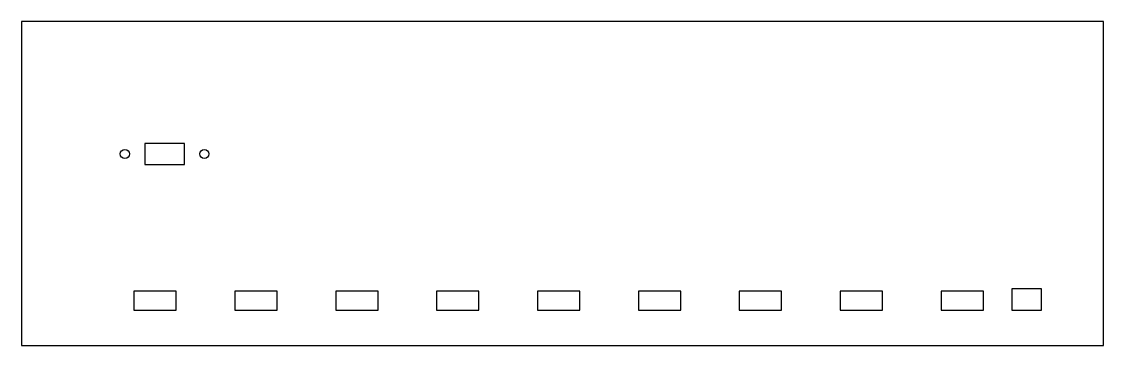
# Model space of a CAD drawing. Header units: millimetres. Extents: x 0 to 408, y 0 to 122.
import ezdxf

# ---------------------------------------------------------------- set-up
doc = ezdxf.new("R2010")
doc.units = ezdxf.units.MM

msp = doc.modelspace()

# ---------------------------------------------------------------- linework, layer by layer
at = {"color": 7, "linetype": 'Continuous', "lineweight": 25}
for p, q in [((408.5, 122.3), (0, 122.3)), ((0, 122.3), (0, 0)), ((408.5, 0), (408.5, 122.3)), ((61.5, 76.3), (46.5, 76.3)), ((46.5, 76.3), (46.5, 68.3)), ((61.5, 68.3), (61.5, 76.3)), ((46.5, 68.3), (61.5, 68.3)), ((58.39, 20.45), (42.39, 20.45)), ((42.39, 20.45), (42.39, 13.3)), ((58.39, 13.3), (58.39, 20.45)), ((96.49, 20.45), (80.49, 20.45)), ((80.49, 20.45), (80.49, 13.3)), ((96.49, 13.3), (96.49, 20.45)), ((134.59, 20.45), (118.59, 20.45)), ((118.59, 20.45), (118.59, 13.3)), ((134.59, 13.3), (134.59, 20.45)), ((172.69, 20.45), (156.69, 20.45)), ((156.69, 20.45), (156.69, 13.3)), ((172.69, 13.3), (172.69, 20.45)), ((210.79, 20.45), (194.79, 20.45)), ((194.79, 20.45), (194.79, 13.3)), ((210.79, 13.3), (210.79, 20.45)), ((248.89, 20.45), (232.89, 20.45)), ((232.89, 20.45), (232.89, 13.3)), ((248.89, 13.3), (248.89, 20.45)), ((286.99, 20.45), (270.99, 20.45)), ((270.99, 20.45), (270.99, 13.3)), ((286.99, 13.3), (286.99, 20.45)), ((325.09, 20.45), (309.09, 20.45)), ((309.09, 20.45), (309.09, 13.3)), ((325.09, 13.3), (325.09, 20.45)), ((363.19, 20.45), (347.19, 20.45)), ((347.19, 20.45), (347.19, 13.3)), ((363.19, 13.3), (363.19, 20.45)), ((385.125, 21.3), (373.875, 21.3)), ((373.875, 21.3), (373.875, 13.3)), ((385.125, 13.3), (385.125, 21.3)), ((42.39, 13.3), (58.39, 13.3)), ((80.49, 13.3), (96.49, 13.3)), ((118.59, 13.3), (134.59, 13.3)), ((156.69, 13.3), (172.69, 13.3)), ((194.79, 13.3), (210.79, 13.3)), ((232.89, 13.3), (248.89, 13.3)), ((270.99, 13.3), (286.99, 13.3)), ((309.09, 13.3), (325.09, 13.3)), ((347.19, 13.3), (363.19, 13.3)), ((373.875, 13.3), (385.125, 13.3)), ((0, 0), (408.5, 0))]:
    msp.add_line(p, q, dxfattribs=at)
for centre in [(39, 72.3), (69, 72.3)]:
    msp.add_circle(centre, 1.75, dxfattribs=at)

doc.saveas('drawing.dxf')
